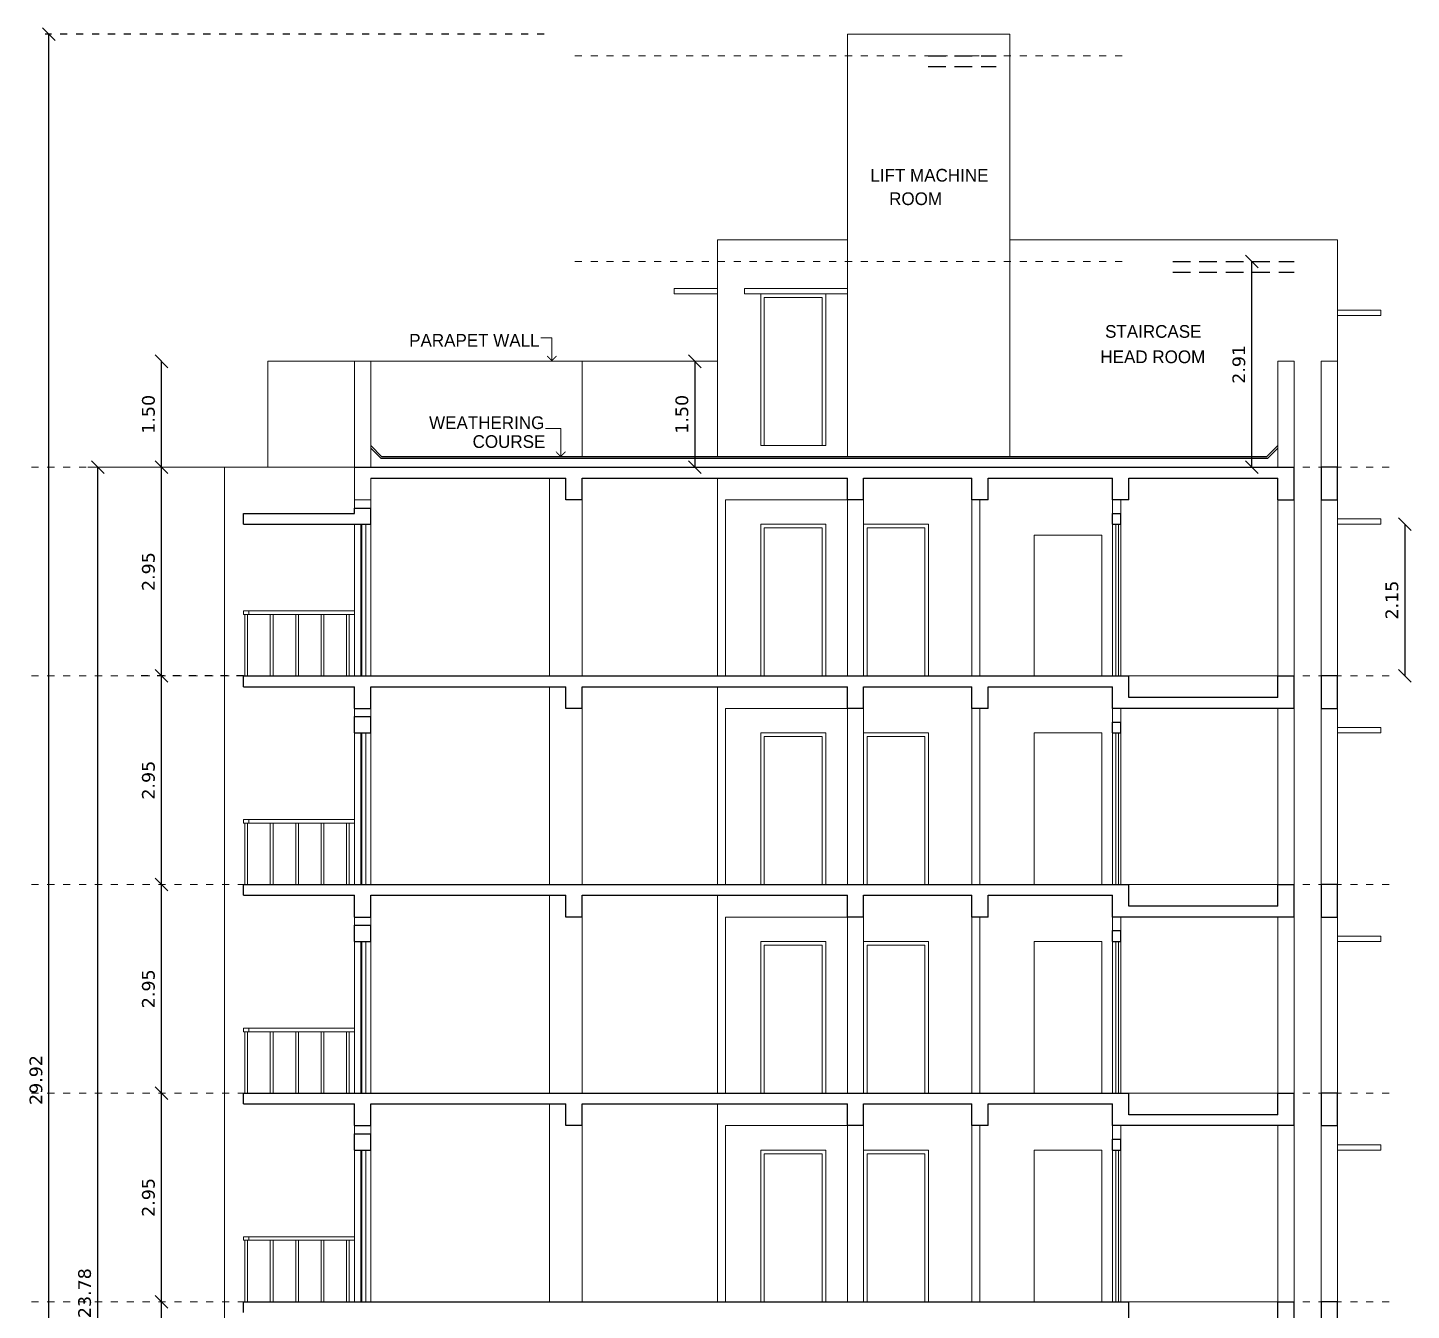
# Model space of a CAD drawing. Header units: metres. Extents: x 927 to 1109, y 805 to 891.
# Drawn here: x 1085.79 to 1105.39, y 873.23 to 891.39 of the extents above; entities that cross this region are included whole.
import ezdxf

# ---------------------------------------------------------------- set-up
doc = ezdxf.new("R2010")
doc.units = ezdxf.units.M
doc.header["$MEASUREMENT"] = 0
doc.header["$PDMODE"] = 2
doc.header["$PDSIZE"] = 50
for name, pattern in [('DOT2', [0.125, 0, -0.125]), ('DOTX2', [0.5, 0, -0.5]), ('HIDDEN', [0.375, 0.25, -0.125])]:
    doc.linetypes.add(name, pattern=pattern)
doc.layers.get('0').update_dxf_attribs({"lineweight": 0})
doc.layers.get('Defpoints').update_dxf_attribs({"lineweight": 0})
for name, color, linetype in [('BLK_1_PARAPET_HT', 233, 'Continuous'), ('BLK_n_SHADE_OVERHANG', 3, 'Continuous'), ('COLUMN', 2, 'Continuous'), ('flr hts', 252, 'HIDDEN'), ('HAT', 15, 'Continuous')]:
    doc.layers.add(name, color=color, linetype=linetype)
for name, color, linetype, lineweight in [('DIM', 3, 'Continuous', 0), ('DOOR', 8, 'Continuous', 0), ('ED', 30, 'Continuous', 0), ('ROOM TEXT', 7, 'Continuous', 0), ('wall', 7, 'Continuous', 0)]:
    doc.layers.add(name, color=color, linetype=linetype, lineweight=lineweight)
doc.styles.get("Standard").update_dxf_attribs({"font": 'verdana.ttf', "height": 0.18})
doc.styles.add('UATEXT', font='GOTHIC.TTF')
doc.dimstyles.new('ED', dxfattribs={"dimscale": 0, "dimtxt": 0.18, "dimasz": 0.18, "dimexe": 0, "dimexo": 0, "dimgap": 0.09, "dimtad": 1, "dimtoh": 1, "dimzin": 3, "dimdsep": 46, "dimtxsty": 'Standard', "dimblk": 'OBLIQUE', "dimcen": 0.09, "dimse1": 1, "dimse2": 1, "dimclrd": 251, "dimclrt": 30, "dimadec": 0, "dimazin": 0, "dimtfac": 1, "dimtmove": 0, "dimatfit": 3, "dimldrblk": 'ARCHTICK', "dimfxl": 1, "dimtolj": 1, "dimtzin": 0, "dimarcsym": 0})
doc.dimstyles.get("Standard").update_dxf_attribs({"dimscale": 0, "dimtxt": 0.18, "dimasz": 0.18, "dimexe": 0.18, "dimexo": 0.0625, "dimgap": 0.09, "dimtad": 1, "dimtoh": 1, "dimzin": 0, "dimdsep": 46, "dimtxsty": 'Standard', "dimblk": 'OBLIQUE', "dimcen": 0.09, "dimse1": 1, "dimse2": 1, "dimadec": 0, "dimazin": 0, "dimtfac": 1, "dimtofl": 0, "dimtmove": 0, "dimatfit": 3, "dimldrblk": 'OBLIQUE', "dimfxl": 1, "dimtolj": 1, "dimtzin": 0, "dimarcsym": 0})

# ---------------------------------------------------------------- blocks, each defined once
blk = doc.blocks.new('A')
at = {"const_width": 0.512}
blk.add_lwpolyline([(-2.82, -2.38), (0, 0), (2.38, -2.82)], dxfattribs=at)
blk = doc.blocks.new('_Oblique')
at = {"color": 0, "linetype": 'ByBlock', "lineweight": -2}
blk.add_line((-0.5, -0.5), (0.5, 0.5), dxfattribs=at)
blk = doc.blocks.new('*D94')
at = {"layer": 'Defpoints', "color": 0, "transparency": 16777216}
for p in [(1087.689, 873.355), (1088.851, 873.355), (1088.851, 870.401)]:
    blk.add_point(p, dxfattribs=at)
at = {"layer": 'ED', "color": 251, "lineweight": -2, "transparency": 16777216}
blk.add_line((1087.689, 870.401), (1087.689, 873.355), dxfattribs=at)
at = {"layer": 'ED', "color": 251, "lineweight": -2, "transparency": 16777216, "xscale": 0.18, "yscale": 0.18, "zscale": 0.18}
for p, rotation in [((1087.689, 873.355), 90), ((1087.689, 870.401), 270)]:
    blk.add_blockref('_Oblique', p, dxfattribs=dict(at, rotation=rotation))
at = {"layer": 'ED', "color": 30, "transparency": 16777216, "insert": (1087.505, 871.878), "char_height": 0.18, "attachment_point": 5, "rotation": 90}
blk.add_mtext('\\A1;2.95', dxfattribs=at)
blk = doc.blocks.new('_ArchTick')
at = {"color": 0, "const_width": 0.15}
blk.add_lwpolyline([(-0.5, -0.5), (0.5, 0.5)], dxfattribs=at)
blk = doc.blocks.new('*D95')
at = {"layer": 'Defpoints', "color": 0, "transparency": 16777216}
for p in [(1087.689, 885.168), (1090.423, 885.168), (1087.995, 882.215)]:
    blk.add_point(p, dxfattribs=at)
at = {"layer": 'ED', "color": 251, "lineweight": -2, "transparency": 16777216}
blk.add_line((1087.689, 882.215), (1087.689, 885.168), dxfattribs=at)
at = {"layer": 'ED', "color": 251, "lineweight": -2, "transparency": 16777216, "xscale": 0.18, "yscale": 0.18, "zscale": 0.18}
for p, rotation in [((1087.689, 885.168), 90), ((1087.689, 882.215), 270)]:
    blk.add_blockref('_Oblique', p, dxfattribs=dict(at, rotation=rotation))
at = {"layer": 'ED', "color": 30, "transparency": 16777216, "insert": (1087.505, 883.691), "char_height": 0.18, "attachment_point": 5, "rotation": 90}
blk.add_mtext('\\A1;2.95', dxfattribs=at)
blk = doc.blocks.new('*D96')
at = {"layer": 'Defpoints', "color": 0, "transparency": 16777216}
for p in [(1087.689, 886.668), (1090.423, 886.668), (1090.423, 885.168)]:
    blk.add_point(p, dxfattribs=at)
at = {"layer": 'wall', "color": 251, "lineweight": -2, "transparency": 16777216}
blk.add_line((1087.689, 885.168), (1087.689, 886.668), dxfattribs=at)
at = {"layer": 'wall', "color": 251, "lineweight": -2, "transparency": 16777216, "xscale": 0.18, "yscale": 0.18, "zscale": 0.18}
for p, rotation in [((1087.689, 886.668), 90), ((1087.689, 885.168), 270)]:
    blk.add_blockref('_Oblique', p, dxfattribs=dict(at, rotation=rotation))
at = {"layer": 'wall', "color": 30, "transparency": 16777216, "insert": (1087.505, 885.918), "char_height": 0.18, "attachment_point": 5, "rotation": 90}
blk.add_mtext('\\A1;1.50', dxfattribs=at)
blk = doc.blocks.new('*D28')
at = {"layer": 'Defpoints', "color": 0, "transparency": 16777216}
for p in [(1086.786, 885.168), (1087.689, 885.168), (1087.689, 861.385)]:
    blk.add_point(p, dxfattribs=at)
at = {"layer": 'ED', "color": 251, "lineweight": -2, "transparency": 16777216}
blk.add_line((1086.786, 861.385), (1086.786, 885.168), dxfattribs=at)
at = {"layer": 'ED', "color": 251, "lineweight": -2, "transparency": 16777216, "xscale": 0.18, "yscale": 0.18, "zscale": 0.18}
for p, rotation in [((1086.786, 885.168), 90), ((1086.786, 861.385), 270)]:
    blk.add_blockref('_Oblique', p, dxfattribs=dict(at, rotation=rotation))
at = {"layer": 'ED', "color": 30, "transparency": 16777216, "insert": (1086.602, 873.476), "char_height": 0.18, "attachment_point": 5, "rotation": 90}
blk.add_mtext('\\A1;23.78', dxfattribs=at)
blk = doc.blocks.new('*D97')
at = {"layer": 'Defpoints', "color": 0, "transparency": 16777216}
for p in [(1086.096, 891.301), (1097.4, 891.301), (1086.97, 861.385)]:
    blk.add_point(p, dxfattribs=at)
at = {"layer": 'ED', "color": 251, "lineweight": -2, "transparency": 16777216}
blk.add_line((1086.096, 861.385), (1086.096, 891.301), dxfattribs=at)
at = {"layer": 'ED', "color": 251, "lineweight": -2, "transparency": 16777216, "xscale": 0.18, "yscale": 0.18, "zscale": 0.18}
for p, rotation in [((1086.096, 891.301), 90), ((1086.096, 861.385), 270)]:
    blk.add_blockref('_Oblique', p, dxfattribs=dict(at, rotation=rotation))
at = {"layer": 'ED', "color": 30, "transparency": 16777216, "insert": (1085.913, 876.493), "char_height": 0.18, "attachment_point": 5, "rotation": 90}
blk.add_mtext('\\A1;29.92', dxfattribs=at)
blk = doc.blocks.new('*D98')
at = {"layer": 'Defpoints', "color": 0, "transparency": 16777216}
for p in [(1103.128, 888.081), (1103.495, 888.081), (1103.495, 885.168)]:
    blk.add_point(p, dxfattribs=at)
at = {"layer": 'ED', "color": 251, "lineweight": -2, "transparency": 16777216}
blk.add_line((1103.128, 885.168), (1103.128, 888.081), dxfattribs=at)
at = {"layer": 'ED', "color": 251, "lineweight": -2, "transparency": 16777216, "xscale": 0.18, "yscale": 0.18, "zscale": 0.18}
for p, rotation in [((1103.128, 888.081), 90), ((1103.128, 885.168), 270)]:
    blk.add_blockref('_Oblique', p, dxfattribs=dict(at, rotation=rotation))
at = {"layer": 'ED', "color": 30, "transparency": 16777216, "insert": (1102.944, 886.625), "char_height": 0.18, "attachment_point": 5, "rotation": 90}
blk.add_mtext('\\A1;2.91', dxfattribs=at)
blk = doc.blocks.new('*D147')
at = {"layer": 'BLK_1_PARAPET_HT', "color": 0, "lineweight": -2, "transparency": 16777216}
blk.add_line((1095.242, 886.668), (1095.242, 885.168), dxfattribs=at)
at = {"layer": 'Defpoints', "color": 0, "transparency": 16777216}
for p in [(1095.56, 886.668), (1095.242, 885.168), (1095.56, 885.168)]:
    blk.add_point(p, dxfattribs=at)
at = {"layer": 'BLK_1_PARAPET_HT', "color": 0, "lineweight": -2, "transparency": 16777216, "xscale": 0.18, "yscale": 0.18, "zscale": 0.18}
for p, rotation in [((1095.242, 886.668), 90), ((1095.242, 885.168), 270)]:
    blk.add_blockref('_Oblique', p, dxfattribs=dict(at, rotation=rotation))
at = {"layer": 'BLK_1_PARAPET_HT', "color": 0, "transparency": 16777216, "insert": (1095.058, 885.918), "char_height": 0.18, "attachment_point": 5, "rotation": 90}
blk.add_mtext('\\A1;1.50', dxfattribs=at)
blk = doc.blocks.new('*D176')
at = {"layer": 'BLK_n_SHADE_OVERHANG', "color": 0, "lineweight": -2, "transparency": 16777216}
blk.add_line((1105.295, 884.361), (1105.295, 882.215), dxfattribs=at)
at = {"layer": 'Defpoints', "color": 0, "transparency": 16777216}
for p in [(1104.338, 884.361), (1104.338, 882.215), (1105.295, 882.215)]:
    blk.add_point(p, dxfattribs=at)
at = {"layer": 'BLK_n_SHADE_OVERHANG', "color": 0, "lineweight": -2, "transparency": 16777216, "xscale": 0.18, "yscale": 0.18, "zscale": 0.18}
for p, rotation in [((1105.295, 884.361), 90), ((1105.295, 882.215), 270)]:
    blk.add_blockref('_Oblique', p, dxfattribs=dict(at, rotation=rotation))
at = {"layer": 'BLK_n_SHADE_OVERHANG', "color": 0, "transparency": 16777216, "insert": (1105.111, 883.288), "char_height": 0.18, "attachment_point": 5, "rotation": 90}
blk.add_mtext('\\A1;2.15', dxfattribs=at)
blk = doc.blocks.new('*D312')
at = {"layer": 'Defpoints', "color": 0, "transparency": 16777216}
for p in [(1087.689, 876.308), (1088.851, 876.308), (1088.851, 873.355)]:
    blk.add_point(p, dxfattribs=at)
at = {"layer": 'ED', "color": 251, "lineweight": -2, "transparency": 16777216}
blk.add_line((1087.689, 873.355), (1087.689, 876.308), dxfattribs=at)
at = {"layer": 'ED', "color": 251, "lineweight": -2, "transparency": 16777216, "xscale": 0.18, "yscale": 0.18, "zscale": 0.18}
for p, rotation in [((1087.689, 876.308), 90), ((1087.689, 873.355), 270)]:
    blk.add_blockref('_Oblique', p, dxfattribs=dict(at, rotation=rotation))
at = {"layer": 'ED', "color": 30, "transparency": 16777216, "insert": (1087.505, 874.831), "char_height": 0.18, "attachment_point": 5, "rotation": 90}
blk.add_mtext('\\A1;2.95', dxfattribs=at)
blk = doc.blocks.new('*D313')
at = {"layer": 'Defpoints', "color": 0, "transparency": 16777216}
for p in [(1087.689, 879.261), (1088.851, 879.261), (1088.851, 876.308)]:
    blk.add_point(p, dxfattribs=at)
at = {"layer": 'ED', "color": 251, "lineweight": -2, "transparency": 16777216}
blk.add_line((1087.689, 876.308), (1087.689, 879.261), dxfattribs=at)
at = {"layer": 'ED', "color": 251, "lineweight": -2, "transparency": 16777216, "xscale": 0.18, "yscale": 0.18, "zscale": 0.18}
for p, rotation in [((1087.689, 879.261), 90), ((1087.689, 876.308), 270)]:
    blk.add_blockref('_Oblique', p, dxfattribs=dict(at, rotation=rotation))
at = {"layer": 'ED', "color": 30, "transparency": 16777216, "insert": (1087.505, 877.785), "char_height": 0.18, "attachment_point": 5, "rotation": 90}
blk.add_mtext('\\A1;2.95', dxfattribs=at)
blk = doc.blocks.new('*D314')
at = {"layer": 'Defpoints', "color": 0, "transparency": 16777216}
for p in [(1087.689, 882.215), (1088.851, 882.215), (1088.851, 879.261)]:
    blk.add_point(p, dxfattribs=at)
at = {"layer": 'ED', "color": 251, "lineweight": -2, "transparency": 16777216}
blk.add_line((1087.689, 879.261), (1087.689, 882.215), dxfattribs=at)
at = {"layer": 'ED', "color": 251, "lineweight": -2, "transparency": 16777216, "xscale": 0.18, "yscale": 0.18, "zscale": 0.18}
for p, rotation in [((1087.689, 882.215), 90), ((1087.689, 879.261), 270)]:
    blk.add_blockref('_Oblique', p, dxfattribs=dict(at, rotation=rotation))
at = {"layer": 'ED', "color": 30, "transparency": 16777216, "insert": (1087.505, 880.738), "char_height": 0.18, "attachment_point": 5, "rotation": 90}
blk.add_mtext('\\A1;2.95', dxfattribs=at)

msp = doc.modelspace()

# ---------------------------------------------------------------- linework, layer by layer
at = {"color": 251, "linetype": 'DOT2'}
for p, q in [((1093.541, 890.995), (1101.296, 890.995)), ((1093.541, 888.081), (1101.296, 888.081)), ((1085.847, 885.168), (1105.109, 885.168)), ((1085.847, 882.215), (1105.109, 882.215)), ((1085.847, 879.261), (1105.109, 879.261)), ((1085.847, 876.308), (1105.109, 876.308)), ((1085.847, 873.355), (1105.109, 873.355))]:
    msp.add_line(p, q, dxfattribs=at)
at = {"layer": 'COLUMN', "linetype": 'HIDDEN'}
for p, q in [((1098.543, 890.995), (1099.506, 890.995)), ((1098.543, 890.841), (1099.506, 890.841)), ((1102.007, 888.081), (1103.725, 888.081)), ((1102.007, 887.928), (1103.725, 887.928))]:
    msp.add_line(p, q, dxfattribs=at)
at = {"layer": 'COLUMN', "linetype": 'Continuous'}
for p, q in [((1090.423, 885.168), (1103.725, 885.168)), ((1103.725, 884.708), (1103.725, 885.168)), ((1090.653, 885.015), (1093.413, 885.015)), ((1093.413, 884.708), (1093.413, 885.015)), ((1093.643, 885.015), (1097.4, 885.015)), ((1093.643, 884.708), (1093.643, 885.015)), ((1097.4, 884.708), (1097.4, 885.015)), ((1097.629, 885.015), (1099.163, 885.015)), ((1097.63, 884.708), (1097.63, 885.015)), ((1099.163, 884.708), (1099.163, 885.015)), ((1099.393, 885.015), (1101.156, 885.015)), ((1099.393, 884.708), (1099.393, 885.015)), ((1101.156, 884.708), (1101.156, 885.015)), ((1101.386, 885.015), (1103.495, 885.015)), ((1101.386, 884.708), (1101.386, 885.015)), ((1103.495, 884.708), (1103.495, 885.015)), ((1093.643, 884.708), (1093.413, 884.708)), ((1097.63, 884.708), (1097.4, 884.708)), ((1099.393, 884.708), (1099.163, 884.708)), ((1101.386, 884.708), (1101.156, 884.708)), ((1103.495, 884.708), (1103.725, 884.708)), ((1088.851, 884.361), (1088.851, 884.515)), ((1088.851, 884.515), (1090.423, 884.515)), ((1090.423, 884.591), (1090.653, 884.591)), ((1090.423, 884.515), (1090.423, 884.591)), ((1090.653, 884.361), (1090.653, 884.591)), ((1101.156, 884.515), (1101.271, 884.515)), ((1101.156, 884.361), (1101.156, 884.515)), ((1101.271, 884.361), (1101.271, 884.515)), ((1088.851, 884.361), (1090.423, 884.361)), ((1090.423, 884.361), (1090.653, 884.361)), ((1101.156, 884.361), (1101.271, 884.361)), ((1088.851, 882.215), (1101.386, 882.215)), ((1088.851, 882.061), (1088.851, 882.215)), ((1101.386, 881.908), (1101.386, 882.215)), ((1103.495, 882.215), (1103.725, 882.215)), ((1103.495, 881.908), (1103.495, 882.215)), ((1103.725, 881.755), (1103.725, 882.215)), ((1088.851, 882.061), (1090.423, 882.061)), ((1090.423, 881.755), (1090.423, 882.061)), ((1090.653, 881.755), (1090.653, 882.061)), ((1090.653, 882.061), (1093.413, 882.061)), ((1093.413, 881.755), (1093.413, 882.061)), ((1093.643, 882.061), (1097.4, 882.061)), ((1093.643, 881.755), (1093.643, 882.061)), ((1097.4, 881.755), (1097.4, 882.061)), ((1097.629, 882.061), (1099.163, 882.061)), ((1097.63, 881.755), (1097.63, 882.061)), ((1099.163, 881.755), (1099.163, 882.061)), ((1099.393, 882.061), (1101.156, 882.061)), ((1099.393, 881.755), (1099.393, 882.061)), ((1101.156, 881.755), (1101.156, 882.061)), ((1103.495, 881.908), (1101.386, 881.908)), ((1090.423, 881.755), (1090.653, 881.755)), ((1090.423, 881.638), (1090.653, 881.638)), ((1090.423, 881.408), (1090.423, 881.638)), ((1090.653, 881.408), (1090.653, 881.638)), ((1093.643, 881.755), (1093.413, 881.755)), ((1097.63, 881.755), (1097.4, 881.755)), ((1099.393, 881.755), (1099.163, 881.755)), ((1103.725, 881.755), (1101.156, 881.755)), ((1090.423, 881.408), (1090.653, 881.408)), ((1101.156, 881.561), (1101.271, 881.561)), ((1101.156, 881.408), (1101.156, 881.561)), ((1101.156, 881.408), (1101.271, 881.408)), ((1101.271, 881.408), (1101.271, 881.561)), ((1088.851, 879.261), (1101.386, 879.261)), ((1088.851, 879.108), (1088.851, 879.261)), ((1101.386, 878.955), (1101.386, 879.261)), ((1103.495, 879.261), (1103.725, 879.261)), ((1103.495, 878.955), (1103.495, 879.261)), ((1103.725, 878.801), (1103.725, 879.261)), ((1088.851, 879.108), (1090.423, 879.108)), ((1090.423, 878.801), (1090.423, 879.108)), ((1090.653, 878.801), (1090.653, 879.108)), ((1090.653, 879.108), (1093.413, 879.108)), ((1093.413, 878.801), (1093.413, 879.108)), ((1093.643, 879.108), (1097.4, 879.108)), ((1093.643, 878.801), (1093.643, 879.108)), ((1097.4, 878.801), (1097.4, 879.108)), ((1097.629, 879.108), (1099.163, 879.108)), ((1097.63, 878.801), (1097.63, 879.108)), ((1099.163, 878.801), (1099.163, 879.108)), ((1099.393, 879.108), (1101.156, 879.108)), ((1099.393, 878.801), (1099.393, 879.108)), ((1101.156, 878.801), (1101.156, 879.108)), ((1103.495, 878.955), (1101.386, 878.955)), ((1090.423, 878.801), (1090.653, 878.801)), ((1090.423, 878.685), (1090.653, 878.685)), ((1090.423, 878.455), (1090.423, 878.685)), ((1090.653, 878.455), (1090.653, 878.685)), ((1093.643, 878.801), (1093.413, 878.801)), ((1097.63, 878.801), (1097.4, 878.801)), ((1099.393, 878.801), (1099.163, 878.801)), ((1103.725, 878.801), (1101.156, 878.801)), ((1090.423, 878.455), (1090.653, 878.455)), ((1101.156, 878.608), (1101.271, 878.608)), ((1101.156, 878.455), (1101.156, 878.608)), ((1101.156, 878.455), (1101.271, 878.455)), ((1101.271, 878.455), (1101.271, 878.608)), ((1088.851, 876.308), (1101.386, 876.308)), ((1088.851, 876.155), (1088.851, 876.308)), ((1101.386, 876.001), (1101.386, 876.308)), ((1103.495, 876.308), (1103.725, 876.308)), ((1103.495, 876.001), (1103.495, 876.308)), ((1103.725, 875.848), (1103.725, 876.308)), ((1088.851, 876.155), (1090.423, 876.155)), ((1090.423, 875.848), (1090.423, 876.155)), ((1090.653, 875.848), (1090.653, 876.155)), ((1090.653, 876.155), (1093.413, 876.155)), ((1093.413, 875.848), (1093.413, 876.155)), ((1093.643, 876.155), (1097.4, 876.155)), ((1093.643, 875.848), (1093.643, 876.155)), ((1097.4, 875.848), (1097.4, 876.155)), ((1097.629, 876.155), (1099.163, 876.155)), ((1097.63, 875.848), (1097.63, 876.155)), ((1099.163, 875.848), (1099.163, 876.155)), ((1099.393, 876.155), (1101.156, 876.155)), ((1099.393, 875.848), (1099.393, 876.155)), ((1101.156, 875.848), (1101.156, 876.155)), ((1103.495, 876.001), (1101.386, 876.001)), ((1090.423, 875.848), (1090.653, 875.848)), ((1090.423, 875.731), (1090.653, 875.731)), ((1090.423, 875.501), (1090.423, 875.731)), ((1090.653, 875.501), (1090.653, 875.731)), ((1093.643, 875.848), (1093.413, 875.848)), ((1097.63, 875.848), (1097.4, 875.848)), ((1099.393, 875.848), (1099.163, 875.848)), ((1103.725, 875.848), (1101.156, 875.848)), ((1090.423, 875.501), (1090.653, 875.501)), ((1101.156, 875.655), (1101.271, 875.655)), ((1101.156, 875.501), (1101.156, 875.655)), ((1101.156, 875.501), (1101.271, 875.501)), ((1101.271, 875.501), (1101.271, 875.655)), ((1088.851, 873.355), (1101.386, 873.355)), ((1088.851, 873.201), (1088.851, 873.355)), ((1101.386, 873.048), (1101.386, 873.355)), ((1103.495, 873.355), (1103.725, 873.355)), ((1103.495, 873.048), (1103.495, 873.355)), ((1103.725, 872.895), (1103.725, 873.355))]:
    msp.add_line(p, q, dxfattribs=at)
for points in [[(1104.108, 884.708), (1104.338, 884.708), (1104.338, 885.168), (1104.108, 885.168)], [(1104.108, 881.755), (1104.338, 881.755), (1104.338, 882.215), (1104.108, 882.215)], [(1104.108, 878.801), (1104.338, 878.801), (1104.338, 879.261), (1104.108, 879.261)], [(1104.108, 875.848), (1104.338, 875.848), (1104.338, 876.308), (1104.108, 876.308)], [(1104.108, 872.895), (1104.338, 872.895), (1104.338, 873.355), (1104.108, 873.355)]]:
    msp.add_lwpolyline(points, close=True, dxfattribs=at)
at = {"layer": 'DIM'}
for p, q in [((1093.217, 886.999), (1093.059, 886.999)), ((1093.217, 886.677), (1093.217, 886.999)), ((1093.341, 885.717), (1093.124, 885.717)), ((1093.341, 885.322), (1093.341, 885.717))]:
    msp.add_line(p, q, dxfattribs=at)
at = {"layer": 'DOOR', "linetype": 'Continuous'}
for p, q in [((1096.173, 885.475), (1097.093, 885.475)), ((1097.4, 882.215), (1097.4, 884.708)), ((1097.629, 882.215), (1097.63, 884.708)), ((1090.513, 884.361), (1090.513, 882.215)), ((1090.527, 884.361), (1090.527, 882.215)), ((1090.582, 884.361), (1090.582, 882.215)), ((1101.199, 884.361), (1101.199, 882.215)), ((1101.237, 884.361), (1101.237, 882.215)), ((1088.851, 883.135), (1088.928, 883.135)), ((1088.871, 883.084), (1088.871, 882.215)), ((1088.909, 883.084), (1088.909, 882.215)), ((1088.928, 883.135), (1090.423, 883.135)), ((1088.928, 883.084), (1090.423, 883.084)), ((1089.23, 883.084), (1089.23, 882.215)), ((1089.268, 883.084), (1089.268, 882.215)), ((1089.589, 883.084), (1089.589, 882.215)), ((1089.627, 883.084), (1089.627, 882.215)), ((1089.948, 883.084), (1089.948, 882.215)), ((1089.986, 883.084), (1089.986, 882.215)), ((1090.307, 883.084), (1090.307, 882.215)), ((1090.345, 883.084), (1090.345, 882.215)), ((1103.495, 882.215), (1101.386, 882.215)), ((1090.513, 881.408), (1090.513, 879.261)), ((1090.527, 881.408), (1090.527, 879.261)), ((1090.582, 881.408), (1090.582, 879.261)), ((1101.199, 881.408), (1101.199, 879.261)), ((1101.237, 881.408), (1101.237, 879.261)), ((1088.851, 880.181), (1088.928, 880.181)), ((1088.871, 880.13), (1088.871, 879.261)), ((1088.909, 880.13), (1088.909, 879.261)), ((1088.928, 880.181), (1090.423, 880.181)), ((1088.928, 880.13), (1090.423, 880.13)), ((1089.23, 880.13), (1089.23, 879.261)), ((1089.268, 880.13), (1089.268, 879.261)), ((1089.589, 880.13), (1089.589, 879.261)), ((1089.627, 880.13), (1089.627, 879.261)), ((1089.948, 880.13), (1089.948, 879.261)), ((1089.986, 880.13), (1089.986, 879.261)), ((1090.307, 880.13), (1090.307, 879.261)), ((1090.345, 880.13), (1090.345, 879.261)), ((1103.495, 879.261), (1101.386, 879.261)), ((1090.513, 878.455), (1090.513, 876.308)), ((1090.527, 878.455), (1090.527, 876.308)), ((1090.582, 878.455), (1090.582, 876.308)), ((1101.199, 878.455), (1101.199, 876.308)), ((1101.237, 878.455), (1101.237, 876.308)), ((1088.851, 877.228), (1088.928, 877.228)), ((1088.871, 877.177), (1088.871, 876.308)), ((1088.909, 877.177), (1088.909, 876.308)), ((1088.928, 877.228), (1090.423, 877.228)), ((1088.928, 877.177), (1090.423, 877.177)), ((1089.23, 877.177), (1089.23, 876.308)), ((1089.268, 877.177), (1089.268, 876.308)), ((1089.589, 877.177), (1089.589, 876.308)), ((1089.627, 877.177), (1089.627, 876.308)), ((1089.948, 877.177), (1089.948, 876.308)), ((1089.986, 877.177), (1089.986, 876.308)), ((1090.307, 877.177), (1090.307, 876.308)), ((1090.345, 877.177), (1090.345, 876.308)), ((1103.495, 876.308), (1101.386, 876.308)), ((1090.513, 875.501), (1090.513, 873.355)), ((1090.527, 875.501), (1090.527, 873.355)), ((1090.582, 875.501), (1090.582, 873.355)), ((1101.199, 875.501), (1101.199, 873.355)), ((1101.237, 875.501), (1101.237, 873.355)), ((1088.851, 874.275), (1088.928, 874.275)), ((1088.871, 874.224), (1088.871, 873.355)), ((1088.909, 874.224), (1088.909, 873.355)), ((1088.928, 874.275), (1090.423, 874.275)), ((1088.928, 874.224), (1090.423, 874.224)), ((1089.23, 874.224), (1089.23, 873.355)), ((1089.268, 874.224), (1089.268, 873.355)), ((1089.589, 874.224), (1089.589, 873.355)), ((1089.627, 874.224), (1089.627, 873.355)), ((1089.948, 874.224), (1089.948, 873.355)), ((1089.986, 874.224), (1089.986, 873.355)), ((1090.307, 874.224), (1090.307, 873.355)), ((1090.345, 874.224), (1090.345, 873.355)), ((1103.495, 873.355), (1101.386, 873.355))]:
    msp.add_line(p, q, dxfattribs=at)
for points in [[(1094.946, 887.621), (1095.56, 887.621), (1095.56, 887.698), (1094.946, 887.698)], [(1095.943, 887.621), (1097.4, 887.621), (1097.4, 887.698), (1095.943, 887.698)], [(1104.338, 887.315), (1104.951, 887.315), (1104.951, 887.391), (1104.338, 887.391)], [(1104.338, 884.361), (1104.951, 884.361), (1104.951, 884.438), (1104.338, 884.438)], [(1104.338, 881.408), (1104.951, 881.408), (1104.951, 881.485), (1104.338, 881.485)], [(1104.338, 878.455), (1104.951, 878.455), (1104.951, 878.531), (1104.338, 878.531)], [(1104.338, 875.501), (1104.951, 875.501), (1104.951, 875.578), (1104.338, 875.578)]]:
    msp.add_lwpolyline(points, close=True, dxfattribs=at)
for points in [[(1096.224, 885.475), (1096.224, 887.57), (1097.042, 887.57), (1097.042, 885.475)], [(1096.224, 882.215), (1096.224, 884.31), (1097.042, 884.31), (1097.042, 882.215)], [(1097.68, 882.215), (1097.68, 884.31), (1098.498, 884.31), (1098.498, 882.215)], [(1100.045, 882.215), (1100.045, 884.208), (1101.003, 884.208), (1101.003, 882.215)], [(1100.045, 879.261), (1100.045, 881.408), (1101.003, 881.408), (1101.003, 879.261)], [(1096.224, 879.261), (1096.224, 881.357), (1097.042, 881.357), (1097.042, 879.261)], [(1097.68, 879.261), (1097.68, 881.357), (1098.498, 881.357), (1098.498, 879.261)], [(1100.045, 876.308), (1100.045, 878.455), (1101.003, 878.455), (1101.003, 876.308)], [(1096.224, 876.308), (1096.224, 878.404), (1097.042, 878.404), (1097.042, 876.308)], [(1097.68, 876.308), (1097.68, 878.404), (1098.498, 878.404), (1098.498, 876.308)], [(1100.045, 873.355), (1100.045, 875.501), (1101.003, 875.501), (1101.003, 873.355)], [(1096.224, 873.355), (1096.224, 875.45), (1097.042, 875.45), (1097.042, 873.355)], [(1097.68, 873.355), (1097.68, 875.45), (1098.498, 875.45), (1098.498, 873.355)]]:
    msp.add_lwpolyline(points, dxfattribs=at)
at = {"layer": 'ED'}
for p, q in [((1097.4, 891.301), (1099.7, 891.301)), ((1097.4, 885.322), (1097.4, 891.301)), ((1099.7, 885.322), (1099.7, 891.301))]:
    msp.add_line(p, q, dxfattribs=at)
for points in [[(1088.928, 883.084), (1088.851, 883.084), (1088.851, 883.135), (1088.928, 883.135)], [(1088.928, 880.13), (1088.851, 880.13), (1088.851, 880.181), (1088.928, 880.181)], [(1088.928, 877.177), (1088.851, 877.177), (1088.851, 877.228), (1088.928, 877.228)], [(1088.928, 874.224), (1088.851, 874.224), (1088.851, 874.275), (1088.928, 874.275)]]:
    msp.add_lwpolyline(points, close=True, dxfattribs=at)
at = {"layer": 'flr hts', "linetype": 'DOTX2', "ltscale": 0.25}
for p, q in [((1093.106, 891.301), (1086.042, 891.301)), ((1088.851, 882.215), (1087.296, 882.215))]:
    msp.add_line(p, q, dxfattribs=at)
at = {"layer": 'HAT', "color": 8, "linetype": 'Continuous'}
for p, q in [((1090.806, 885.322), (1090.653, 885.475)), ((1090.796, 885.296), (1090.653, 885.439)), ((1090.796, 885.296), (1103.352, 885.296)), ((1090.806, 885.322), (1103.341, 885.322)), ((1103.341, 885.322), (1103.495, 885.475)), ((1103.352, 885.296), (1103.495, 885.439))]:
    msp.add_line(p, q, dxfattribs=at)
at = {"layer": 'wall', "color": 1}
for p, q in [((1095.56, 888.388), (1097.4, 888.388)), ((1095.56, 885.322), (1095.56, 888.388)), ((1099.7, 888.388), (1104.338, 888.388)), ((1104.338, 863.071), (1104.338, 888.388)), ((1089.196, 885.168), (1089.196, 886.668)), ((1090.423, 886.668), (1089.196, 886.668)), ((1090.423, 885.168), (1090.423, 886.668)), ((1090.423, 886.668), (1090.653, 886.668)), ((1090.653, 885.168), (1090.653, 886.668)), ((1090.653, 886.668), (1093.643, 886.668)), ((1093.643, 886.668), (1093.643, 885.322)), ((1093.643, 886.668), (1095.56, 886.668)), ((1103.495, 885.168), (1103.495, 886.668)), ((1103.725, 886.668), (1103.495, 886.668)), ((1103.725, 885.168), (1103.725, 886.668)), ((1104.108, 885.168), (1104.108, 886.668)), ((1104.108, 886.668), (1104.338, 886.668)), ((1090.423, 885.168), (1086.644, 885.168)), ((1088.583, 864.035), (1088.583, 885.168)), ((1090.423, 885.168), (1088.583, 885.168)), ((1090.423, 884.708), (1090.423, 885.168)), ((1090.653, 884.708), (1090.653, 885.015)), ((1093.183, 885.015), (1093.183, 882.215)), ((1095.56, 882.215), (1095.56, 885.015)), ((1090.423, 884.708), (1090.653, 884.708)), ((1090.423, 884.708), (1090.423, 884.591)), ((1090.653, 884.708), (1090.653, 884.591)), ((1093.643, 884.708), (1093.643, 882.215)), ((1095.674, 882.215), (1095.674, 884.708)), ((1097.4, 884.708), (1095.674, 884.708)), ((1099.163, 884.708), (1099.163, 882.215)), ((1099.278, 884.708), (1099.278, 882.215)), ((1101.156, 884.708), (1101.156, 884.515)), ((1101.271, 884.708), (1101.271, 884.515)), ((1103.495, 884.708), (1103.495, 882.215)), ((1103.725, 884.708), (1103.725, 882.215)), ((1104.108, 882.215), (1104.108, 884.708)), ((1090.423, 884.361), (1090.423, 882.215)), ((1090.653, 884.361), (1090.653, 882.215)), ((1101.156, 884.361), (1101.156, 882.215)), ((1101.271, 884.361), (1101.271, 882.215)), ((1093.183, 882.061), (1093.183, 879.261)), ((1095.56, 879.261), (1095.56, 882.061)), ((1090.423, 881.755), (1090.423, 881.638)), ((1090.653, 881.755), (1090.653, 881.638)), ((1093.643, 881.755), (1093.643, 879.261)), ((1095.674, 879.261), (1095.674, 881.755)), ((1097.4, 881.755), (1095.674, 881.755)), ((1097.4, 879.261), (1097.4, 881.755)), ((1097.629, 879.261), (1097.63, 881.755)), ((1099.163, 881.755), (1099.163, 879.261)), ((1099.278, 881.755), (1099.278, 879.261)), ((1101.156, 881.755), (1101.156, 881.561)), ((1101.271, 881.755), (1101.271, 881.561)), ((1103.495, 881.755), (1103.495, 879.261)), ((1103.725, 881.755), (1103.725, 879.261)), ((1104.108, 879.261), (1104.108, 881.755)), ((1090.423, 881.408), (1090.423, 879.261)), ((1090.653, 881.408), (1090.653, 879.261)), ((1101.156, 881.408), (1101.156, 879.261)), ((1101.271, 881.408), (1101.271, 879.261)), ((1093.183, 879.108), (1093.183, 876.308)), ((1095.56, 876.308), (1095.56, 879.108)), ((1090.423, 878.801), (1090.423, 878.685)), ((1090.653, 878.801), (1090.653, 878.685)), ((1093.643, 878.801), (1093.643, 876.308)), ((1095.674, 876.308), (1095.674, 878.801)), ((1097.4, 878.801), (1095.674, 878.801)), ((1097.4, 876.308), (1097.4, 878.801)), ((1097.629, 876.308), (1097.63, 878.801)), ((1099.163, 878.801), (1099.163, 876.308)), ((1099.278, 878.801), (1099.278, 876.308)), ((1101.156, 878.801), (1101.156, 878.608)), ((1101.271, 878.801), (1101.271, 878.608)), ((1103.495, 878.801), (1103.495, 876.308)), ((1103.725, 878.801), (1103.725, 876.308)), ((1104.108, 876.308), (1104.108, 878.801)), ((1090.423, 878.455), (1090.423, 876.308)), ((1090.653, 878.455), (1090.653, 876.308)), ((1101.156, 878.455), (1101.156, 876.308)), ((1101.271, 878.455), (1101.271, 876.308)), ((1093.183, 876.155), (1093.183, 873.355)), ((1095.56, 873.355), (1095.56, 876.155)), ((1090.423, 875.848), (1090.423, 875.731)), ((1090.653, 875.848), (1090.653, 875.731)), ((1093.643, 875.848), (1093.643, 873.355)), ((1095.674, 873.355), (1095.674, 875.848)), ((1097.4, 875.848), (1095.674, 875.848)), ((1097.4, 873.355), (1097.4, 875.848)), ((1097.629, 873.355), (1097.63, 875.848)), ((1099.163, 875.848), (1099.163, 873.355)), ((1099.278, 875.848), (1099.278, 873.355)), ((1101.156, 875.848), (1101.156, 875.655)), ((1101.271, 875.848), (1101.271, 875.655)), ((1103.495, 875.848), (1103.495, 873.355)), ((1103.725, 875.848), (1103.725, 873.355)), ((1104.108, 873.355), (1104.108, 875.848)), ((1090.423, 875.501), (1090.423, 873.355)), ((1090.653, 875.501), (1090.653, 873.355)), ((1101.156, 875.501), (1101.156, 873.355)), ((1101.271, 875.501), (1101.271, 873.355))]:
    msp.add_line(p, q, dxfattribs=at)
for points in [[(1096.173, 885.475), (1096.173, 887.621), (1097.093, 887.621), (1097.093, 885.475)], [(1096.173, 882.215), (1096.173, 884.361), (1097.093, 884.361), (1097.093, 882.215)], [(1097.629, 882.215), (1097.629, 884.361), (1098.549, 884.361), (1098.549, 882.215)], [(1096.173, 879.261), (1096.173, 881.408), (1097.093, 881.408), (1097.093, 879.261)], [(1097.629, 879.261), (1097.629, 881.408), (1098.549, 881.408), (1098.549, 879.261)], [(1096.173, 876.308), (1096.173, 878.455), (1097.093, 878.455), (1097.093, 876.308)], [(1097.629, 876.308), (1097.629, 878.455), (1098.549, 878.455), (1098.549, 876.308)], [(1096.173, 873.355), (1096.173, 875.501), (1097.093, 875.501), (1097.093, 873.355)], [(1097.629, 873.355), (1097.629, 875.501), (1098.549, 875.501), (1098.549, 873.355)]]:
    msp.add_lwpolyline(points, dxfattribs=at)

# ---------------------------------------------------------------- block references
at = {"layer": 'DIM', "xscale": 0.0255555555555556, "yscale": 0.0255555555555556, "zscale": 0.0255555555555556, "rotation": 184.5234823530539}
for p in [(1093.217, 886.677), (1093.341, 885.322)]:
    msp.add_blockref('A', p, dxfattribs=at)

# ---------------------------------------------------------------- texts
at = {"layer": 'ROOM TEXT', "style": 'UATEXT'}
for s, p in [('LIFT MACHINE', (1097.726, 889.212)), ('ROOM', (1097.992, 888.88)), ('STAIRCASE', (1101.049, 887.001)), ('PARAPET WALL', (1091.196, 886.875)), ('HEAD ROOM', (1100.983, 886.642)), ('WEATHERING', (1091.478, 885.709)), ('COURSE', (1092.094, 885.442))]:
    msp.add_text(s, height=0.18, dxfattribs=at).set_placement(p)

# ---------------------------------------------------------------- dimensions: what is measured, and where the dimension line sits
at = {"layer": 'BLK_1_PARAPET_HT'}
dim = msp.add_linear_dim(base=(1095.242, 885.168), p1=(1095.56, 886.668), p2=(1095.56, 885.168), angle=90, dimstyle='Standard', override={"dimscale": 1}, dxfattribs=at)
dim.commit()
dim.dimension.update_dxf_attribs({"geometry": '*D147', "text_midpoint": (1095.058, 885.918)})
at = {"layer": 'BLK_n_SHADE_OVERHANG'}
dim = msp.add_linear_dim(base=(1105.295, 882.215), p1=(1104.338, 884.361), p2=(1104.338, 882.215), angle=90, dimstyle='Standard', override={"dimscale": 1}, dxfattribs=at)
dim.commit()
dim.dimension.update_dxf_attribs({"geometry": '*D176', "text_midpoint": (1105.111, 883.288)})
at = {"layer": 'ED'}
for base, p1, p2, picture, middle in [((1086.096, 891.301), (1086.97, 861.385), (1097.4, 891.301), '*D97', (1086.096, 876.493)), ((1086.786, 885.168), (1087.689, 861.385), (1087.689, 885.168), '*D28', (1086.786, 873.476))]:
    dim = msp.add_linear_dim(base=base, p1=p1, p2=p2, angle=90, dimstyle='ED', override={"dimscale": 1, "dimpost": '\\X'}, dxfattribs=at)
    dim.commit()
    dim.dimension.update_dxf_attribs({"geometry": picture, "text_midpoint": middle, "dimtype": 160})
for base, p1, p2, picture, middle in [((1103.128, 888.081), (1103.495, 885.168), (1103.495, 888.081), '*D98', (1102.944, 886.625)), ((1087.689, 885.168), (1087.995, 882.215), (1090.423, 885.168), '*D95', (1087.505, 883.691)), ((1087.689, 882.215), (1088.851, 879.261), (1088.851, 882.215), '*D314', (1087.505, 880.738)), ((1087.689, 879.261), (1088.851, 876.308), (1088.851, 879.261), '*D313', (1087.505, 877.785)), ((1087.689, 876.308), (1088.851, 873.355), (1088.851, 876.308), '*D312', (1087.505, 874.831)), ((1087.689, 873.355), (1088.851, 870.401), (1088.851, 873.355), '*D94', (1087.505, 871.878))]:
    dim = msp.add_linear_dim(base=base, p1=p1, p2=p2, angle=90, dimstyle='ED', override={"dimscale": 1, "dimpost": '\\X'}, dxfattribs=at)
    dim.commit()
    dim.dimension.update_dxf_attribs({"geometry": picture, "text_midpoint": middle})
at = {"layer": 'wall', "color": 1}
dim = msp.add_linear_dim(base=(1087.689, 886.668), p1=(1090.423, 885.168), p2=(1090.423, 886.668), angle=90, dimstyle='ED', override={"dimscale": 1, "dimpost": '\\X'}, dxfattribs=at)
dim.commit()
dim.dimension.update_dxf_attribs({"geometry": '*D96', "text_midpoint": (1087.505, 885.918)})

doc.saveas('drawing.dxf')
